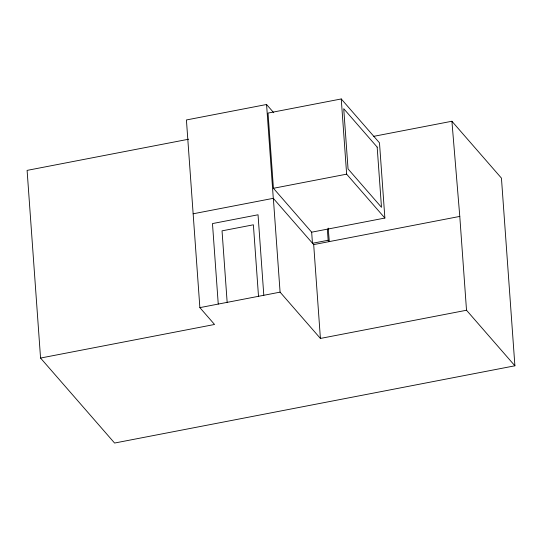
<?xml version="1.0" encoding="UTF-8"?>
<svg xmlns="http://www.w3.org/2000/svg" width="542" height="542" viewBox="0 0 542 542"><rect width="100%" height="100%" fill="white"/><g stroke="black" fill="none" stroke-linecap="round" stroke-linejoin="round"><path stroke-width="0.81" d="M273.737 112.722L266.569 104.491L186.421 119.958L199.869 307.626L214.551 324.475L40.555 358.052L27.1 170.384L188.67 139.206M311.664 232.186L384.874 218.053L379.488 142.851L341.25 98.956L268.039 113.082L273.432 188.291L311.664 232.186L312.463 243.29L328.147 240.262L329.306 241.59L328.188 228.121M373.784 136.327L451.906 121.252L501.445 178.128L514.9 365.796L114.586 443.044L40.555 358.052M273.432 188.291L346.643 174.165L384.874 218.053M193.148 213.792L273.358 198.311L280.085 292.145L320.41 338.438L466.513 310.248L514.9 365.796M266.569 104.491L273.29 198.325L313.689 244.605L459.785 216.414L451.906 121.252M199.869 307.626L280.085 292.145M459.785 216.414L466.513 310.248M341.25 98.956L346.643 174.165M327.354 229.158L328.147 240.262M313.689 244.605L320.41 338.438M263.805 295.288L258.039 214.781L212.478 223.575L218.25 304.076M258.507 296.311L253.385 224.801L222.037 230.851L227.159 302.355M377.171 147.099L343.73 108.712L348.052 168.928L381.487 207.315L377.171 147.099"/></g></svg>
